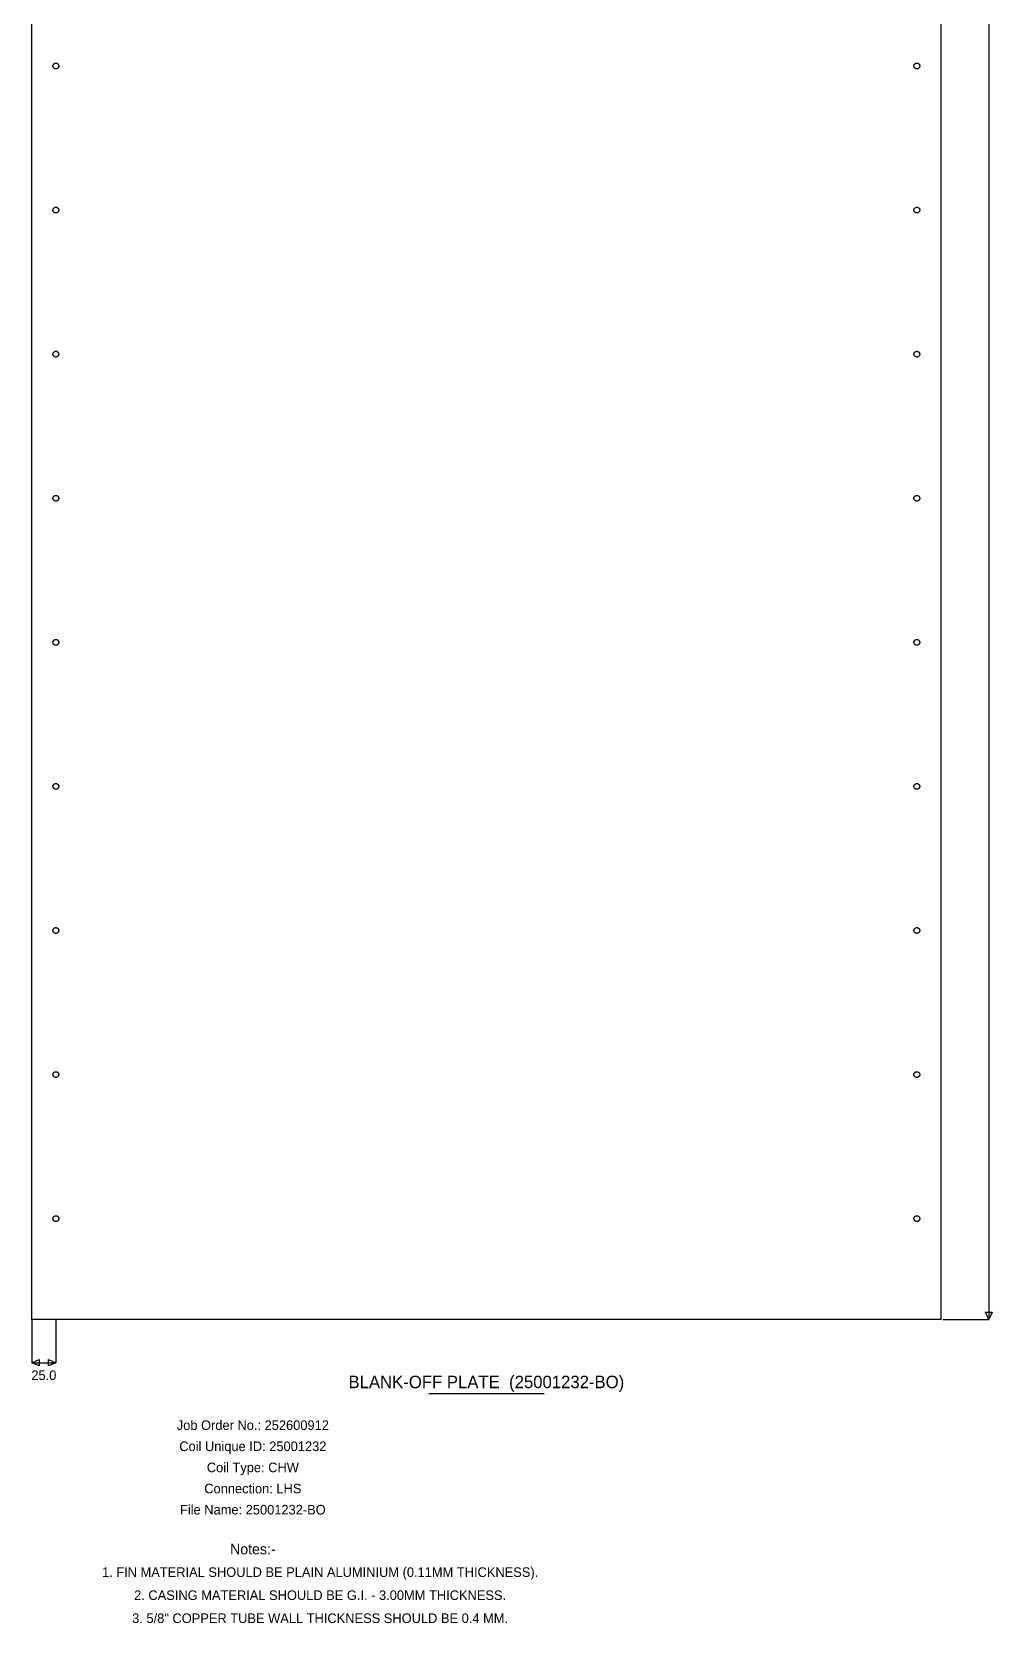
# Model space of a CAD drawing. Header units: millimetres. Extents: x 0 to 2027, y -1000001 to 3262.
# Drawn here: x 120 to 1119, y 4 to 1661 of the extents above; entities that cross this region are included whole.
import ezdxf
from ezdxf.enums import TextEntityAlignment as Align

# ---------------------------------------------------------------- set-up
doc = ezdxf.new("R2010")
doc.units = ezdxf.units.MM
doc.layers.add('DRAWING', color=7, linetype='Continuous')
doc.layers.add('TEXT', color=7, linetype='Continuous')

msp = doc.modelspace()

# ---------------------------------------------------------------- linework, layer by layer
at = {"layer": 'DRAWING', "linetype": 'CONTINUOUS', "true_color": 0x111111}
for p, q in [((120, 320), (120, 3200)), ((1066, 3200), (1066, 320)), ((1066, 320), (120, 320)), ((533, 243), (653, 243))]:
    msp.add_line(p, q, dxfattribs=at)
at = {"layer": 'DRAWING', "linetype": 'CONTINUOUS', "true_color": 0xff6a00}
for p, q in [((1116, 3200), (1116, 320)), ((120, 320), (120, 275)), ((145, 320), (145, 275)), ((1068, 320), (1116, 320)), ((120, 275), (145, 275))]:
    msp.add_line(p, q, dxfattribs=at)
at = {"layer": 'DRAWING', "linetype": 'CONTINUOUS', "true_color": 0x111111}
for points in [[(148, 1625), (148, 1624.7), (148, 1624.5), (147.9, 1624.2), (147.8, 1624), (147.7, 1623.7), (147.6, 1623.5), (147.5, 1623.3), (147.3, 1623.1), (147.1, 1622.9), (146.9, 1622.7), (146.7, 1622.5), (146.5, 1622.4), (146.3, 1622.3), (146, 1622.2), (145.8, 1622.1), (145.5, 1622), (145.3, 1622), (145, 1622), (144.7, 1622), (144.5, 1622), (144.2, 1622.1), (144, 1622.2), (143.7, 1622.3), (143.5, 1622.4), (143.3, 1622.5), (143.1, 1622.7), (142.9, 1622.9), (142.7, 1623.1), (142.5, 1623.3), (142.4, 1623.5), (142.3, 1623.7), (142.2, 1624), (142.1, 1624.2), (142, 1624.5), (142, 1624.7), (142, 1625), (142, 1625.3), (142, 1625.5), (142.1, 1625.8), (142.2, 1626), (142.3, 1626.3), (142.4, 1626.5), (142.5, 1626.7), (142.7, 1626.9), (142.9, 1627.1), (143.1, 1627.3), (143.3, 1627.5), (143.5, 1627.6), (143.7, 1627.7), (144, 1627.8), (144.2, 1627.9), (144.5, 1628), (144.7, 1628), (145, 1628), (145.3, 1628), (145.5, 1628), (145.8, 1627.9), (146, 1627.8), (146.3, 1627.7), (146.5, 1627.6), (146.7, 1627.5), (146.9, 1627.3), (147.1, 1627.1), (147.3, 1626.9), (147.5, 1626.7), (147.6, 1626.5), (147.7, 1626.3), (147.8, 1626), (147.9, 1625.8), (148, 1625.5), (148, 1625.3), (148, 1625)], [(1044, 1625), (1044, 1624.7), (1044, 1624.5), (1043.9, 1624.2), (1043.8, 1624), (1043.7, 1623.7), (1043.6, 1623.5), (1043.5, 1623.3), (1043.3, 1623.1), (1043.1, 1622.9), (1042.9, 1622.7), (1042.7, 1622.5), (1042.5, 1622.4), (1042.3, 1622.3), (1042, 1622.2), (1041.8, 1622.1), (1041.5, 1622), (1041.3, 1622), (1041, 1622), (1040.7, 1622), (1040.5, 1622), (1040.2, 1622.1), (1040, 1622.2), (1039.7, 1622.3), (1039.5, 1622.4), (1039.3, 1622.5), (1039.1, 1622.7), (1038.9, 1622.9), (1038.7, 1623.1), (1038.5, 1623.3), (1038.4, 1623.5), (1038.3, 1623.7), (1038.2, 1624), (1038.1, 1624.2), (1038, 1624.5), (1038, 1624.7), (1038, 1625), (1038, 1625.3), (1038, 1625.5), (1038.1, 1625.8), (1038.2, 1626), (1038.3, 1626.3), (1038.4, 1626.5), (1038.5, 1626.7), (1038.7, 1626.9), (1038.9, 1627.1), (1039.1, 1627.3), (1039.3, 1627.5), (1039.5, 1627.6), (1039.7, 1627.7), (1040, 1627.8), (1040.2, 1627.9), (1040.5, 1628), (1040.7, 1628), (1041, 1628), (1041.3, 1628), (1041.5, 1628), (1041.8, 1627.9), (1042, 1627.8), (1042.3, 1627.7), (1042.5, 1627.6), (1042.7, 1627.5), (1042.9, 1627.3), (1043.1, 1627.1), (1043.3, 1626.9), (1043.5, 1626.7), (1043.6, 1626.5), (1043.7, 1626.3), (1043.8, 1626), (1043.9, 1625.8), (1044, 1625.5), (1044, 1625.3), (1044, 1625)], [(148, 1475), (148, 1474.7), (148, 1474.5), (147.9, 1474.2), (147.8, 1474), (147.7, 1473.7), (147.6, 1473.5), (147.5, 1473.3), (147.3, 1473.1), (147.1, 1472.9), (146.9, 1472.7), (146.7, 1472.5), (146.5, 1472.4), (146.3, 1472.3), (146, 1472.2), (145.8, 1472.1), (145.5, 1472), (145.3, 1472), (145, 1472), (144.7, 1472), (144.5, 1472), (144.2, 1472.1), (144, 1472.2), (143.7, 1472.3), (143.5, 1472.4), (143.3, 1472.5), (143.1, 1472.7), (142.9, 1472.9), (142.7, 1473.1), (142.5, 1473.3), (142.4, 1473.5), (142.3, 1473.7), (142.2, 1474), (142.1, 1474.2), (142, 1474.5), (142, 1474.7), (142, 1475), (142, 1475.3), (142, 1475.5), (142.1, 1475.8), (142.2, 1476), (142.3, 1476.3), (142.4, 1476.5), (142.5, 1476.7), (142.7, 1476.9), (142.9, 1477.1), (143.1, 1477.3), (143.3, 1477.5), (143.5, 1477.6), (143.7, 1477.7), (144, 1477.8), (144.2, 1477.9), (144.5, 1478), (144.7, 1478), (145, 1478), (145.3, 1478), (145.5, 1478), (145.8, 1477.9), (146, 1477.8), (146.3, 1477.7), (146.5, 1477.6), (146.7, 1477.5), (146.9, 1477.3), (147.1, 1477.1), (147.3, 1476.9), (147.5, 1476.7), (147.6, 1476.5), (147.7, 1476.3), (147.8, 1476), (147.9, 1475.8), (148, 1475.5), (148, 1475.3), (148, 1475)], [(1044, 1475), (1044, 1474.7), (1044, 1474.5), (1043.9, 1474.2), (1043.8, 1474), (1043.7, 1473.7), (1043.6, 1473.5), (1043.5, 1473.3), (1043.3, 1473.1), (1043.1, 1472.9), (1042.9, 1472.7), (1042.7, 1472.5), (1042.5, 1472.4), (1042.3, 1472.3), (1042, 1472.2), (1041.8, 1472.1), (1041.5, 1472), (1041.3, 1472), (1041, 1472), (1040.7, 1472), (1040.5, 1472), (1040.2, 1472.1), (1040, 1472.2), (1039.7, 1472.3), (1039.5, 1472.4), (1039.3, 1472.5), (1039.1, 1472.7), (1038.9, 1472.9), (1038.7, 1473.1), (1038.5, 1473.3), (1038.4, 1473.5), (1038.3, 1473.7), (1038.2, 1474), (1038.1, 1474.2), (1038, 1474.5), (1038, 1474.7), (1038, 1475), (1038, 1475.3), (1038, 1475.5), (1038.1, 1475.8), (1038.2, 1476), (1038.3, 1476.3), (1038.4, 1476.5), (1038.5, 1476.7), (1038.7, 1476.9), (1038.9, 1477.1), (1039.1, 1477.3), (1039.3, 1477.5), (1039.5, 1477.6), (1039.7, 1477.7), (1040, 1477.8), (1040.2, 1477.9), (1040.5, 1478), (1040.7, 1478), (1041, 1478), (1041.3, 1478), (1041.5, 1478), (1041.8, 1477.9), (1042, 1477.8), (1042.3, 1477.7), (1042.5, 1477.6), (1042.7, 1477.5), (1042.9, 1477.3), (1043.1, 1477.1), (1043.3, 1476.9), (1043.5, 1476.7), (1043.6, 1476.5), (1043.7, 1476.3), (1043.8, 1476), (1043.9, 1475.8), (1044, 1475.5), (1044, 1475.3), (1044, 1475)], [(148, 1325), (148, 1324.7), (148, 1324.5), (147.9, 1324.2), (147.8, 1324), (147.7, 1323.7), (147.6, 1323.5), (147.5, 1323.3), (147.3, 1323.1), (147.1, 1322.9), (146.9, 1322.7), (146.7, 1322.5), (146.5, 1322.4), (146.3, 1322.3), (146, 1322.2), (145.8, 1322.1), (145.5, 1322), (145.3, 1322), (145, 1322), (144.7, 1322), (144.5, 1322), (144.2, 1322.1), (144, 1322.2), (143.7, 1322.3), (143.5, 1322.4), (143.3, 1322.5), (143.1, 1322.7), (142.9, 1322.9), (142.7, 1323.1), (142.5, 1323.3), (142.4, 1323.5), (142.3, 1323.7), (142.2, 1324), (142.1, 1324.2), (142, 1324.5), (142, 1324.7), (142, 1325), (142, 1325.3), (142, 1325.5), (142.1, 1325.8), (142.2, 1326), (142.3, 1326.3), (142.4, 1326.5), (142.5, 1326.7), (142.7, 1326.9), (142.9, 1327.1), (143.1, 1327.3), (143.3, 1327.5), (143.5, 1327.6), (143.7, 1327.7), (144, 1327.8), (144.2, 1327.9), (144.5, 1328), (144.7, 1328), (145, 1328), (145.3, 1328), (145.5, 1328), (145.8, 1327.9), (146, 1327.8), (146.3, 1327.7), (146.5, 1327.6), (146.7, 1327.5), (146.9, 1327.3), (147.1, 1327.1), (147.3, 1326.9), (147.5, 1326.7), (147.6, 1326.5), (147.7, 1326.3), (147.8, 1326), (147.9, 1325.8), (148, 1325.5), (148, 1325.3), (148, 1325)], [(1044, 1325), (1044, 1324.7), (1044, 1324.5), (1043.9, 1324.2), (1043.8, 1324), (1043.7, 1323.7), (1043.6, 1323.5), (1043.5, 1323.3), (1043.3, 1323.1), (1043.1, 1322.9), (1042.9, 1322.7), (1042.7, 1322.5), (1042.5, 1322.4), (1042.3, 1322.3), (1042, 1322.2), (1041.8, 1322.1), (1041.5, 1322), (1041.3, 1322), (1041, 1322), (1040.7, 1322), (1040.5, 1322), (1040.2, 1322.1), (1040, 1322.2), (1039.7, 1322.3), (1039.5, 1322.4), (1039.3, 1322.5), (1039.1, 1322.7), (1038.9, 1322.9), (1038.7, 1323.1), (1038.5, 1323.3), (1038.4, 1323.5), (1038.3, 1323.7), (1038.2, 1324), (1038.1, 1324.2), (1038, 1324.5), (1038, 1324.7), (1038, 1325), (1038, 1325.3), (1038, 1325.5), (1038.1, 1325.8), (1038.2, 1326), (1038.3, 1326.3), (1038.4, 1326.5), (1038.5, 1326.7), (1038.7, 1326.9), (1038.9, 1327.1), (1039.1, 1327.3), (1039.3, 1327.5), (1039.5, 1327.6), (1039.7, 1327.7), (1040, 1327.8), (1040.2, 1327.9), (1040.5, 1328), (1040.7, 1328), (1041, 1328), (1041.3, 1328), (1041.5, 1328), (1041.8, 1327.9), (1042, 1327.8), (1042.3, 1327.7), (1042.5, 1327.6), (1042.7, 1327.5), (1042.9, 1327.3), (1043.1, 1327.1), (1043.3, 1326.9), (1043.5, 1326.7), (1043.6, 1326.5), (1043.7, 1326.3), (1043.8, 1326), (1043.9, 1325.8), (1044, 1325.5), (1044, 1325.3), (1044, 1325)], [(148, 1175), (148, 1174.7), (148, 1174.5), (147.9, 1174.2), (147.8, 1174), (147.7, 1173.7), (147.6, 1173.5), (147.5, 1173.3), (147.3, 1173.1), (147.1, 1172.9), (146.9, 1172.7), (146.7, 1172.5), (146.5, 1172.4), (146.3, 1172.3), (146, 1172.2), (145.8, 1172.1), (145.5, 1172), (145.3, 1172), (145, 1172), (144.7, 1172), (144.5, 1172), (144.2, 1172.1), (144, 1172.2), (143.7, 1172.3), (143.5, 1172.4), (143.3, 1172.5), (143.1, 1172.7), (142.9, 1172.9), (142.7, 1173.1), (142.5, 1173.3), (142.4, 1173.5), (142.3, 1173.7), (142.2, 1174), (142.1, 1174.2), (142, 1174.5), (142, 1174.7), (142, 1175), (142, 1175.3), (142, 1175.5), (142.1, 1175.8), (142.2, 1176), (142.3, 1176.3), (142.4, 1176.5), (142.5, 1176.7), (142.7, 1176.9), (142.9, 1177.1), (143.1, 1177.3), (143.3, 1177.5), (143.5, 1177.6), (143.7, 1177.7), (144, 1177.8), (144.2, 1177.9), (144.5, 1178), (144.7, 1178), (145, 1178), (145.3, 1178), (145.5, 1178), (145.8, 1177.9), (146, 1177.8), (146.3, 1177.7), (146.5, 1177.6), (146.7, 1177.5), (146.9, 1177.3), (147.1, 1177.1), (147.3, 1176.9), (147.5, 1176.7), (147.6, 1176.5), (147.7, 1176.3), (147.8, 1176), (147.9, 1175.8), (148, 1175.5), (148, 1175.3), (148, 1175)], [(1044, 1175), (1044, 1174.7), (1044, 1174.5), (1043.9, 1174.2), (1043.8, 1174), (1043.7, 1173.7), (1043.6, 1173.5), (1043.5, 1173.3), (1043.3, 1173.1), (1043.1, 1172.9), (1042.9, 1172.7), (1042.7, 1172.5), (1042.5, 1172.4), (1042.3, 1172.3), (1042, 1172.2), (1041.8, 1172.1), (1041.5, 1172), (1041.3, 1172), (1041, 1172), (1040.7, 1172), (1040.5, 1172), (1040.2, 1172.1), (1040, 1172.2), (1039.7, 1172.3), (1039.5, 1172.4), (1039.3, 1172.5), (1039.1, 1172.7), (1038.9, 1172.9), (1038.7, 1173.1), (1038.5, 1173.3), (1038.4, 1173.5), (1038.3, 1173.7), (1038.2, 1174), (1038.1, 1174.2), (1038, 1174.5), (1038, 1174.7), (1038, 1175), (1038, 1175.3), (1038, 1175.5), (1038.1, 1175.8), (1038.2, 1176), (1038.3, 1176.3), (1038.4, 1176.5), (1038.5, 1176.7), (1038.7, 1176.9), (1038.9, 1177.1), (1039.1, 1177.3), (1039.3, 1177.5), (1039.5, 1177.6), (1039.7, 1177.7), (1040, 1177.8), (1040.2, 1177.9), (1040.5, 1178), (1040.7, 1178), (1041, 1178), (1041.3, 1178), (1041.5, 1178), (1041.8, 1177.9), (1042, 1177.8), (1042.3, 1177.7), (1042.5, 1177.6), (1042.7, 1177.5), (1042.9, 1177.3), (1043.1, 1177.1), (1043.3, 1176.9), (1043.5, 1176.7), (1043.6, 1176.5), (1043.7, 1176.3), (1043.8, 1176), (1043.9, 1175.8), (1044, 1175.5), (1044, 1175.3), (1044, 1175)], [(148, 1025), (148, 1024.7), (148, 1024.5), (147.9, 1024.2), (147.8, 1024), (147.7, 1023.7), (147.6, 1023.5), (147.5, 1023.3), (147.3, 1023.1), (147.1, 1022.9), (146.9, 1022.7), (146.7, 1022.5), (146.5, 1022.4), (146.3, 1022.3), (146, 1022.2), (145.8, 1022.1), (145.5, 1022), (145.3, 1022), (145, 1022), (144.7, 1022), (144.5, 1022), (144.2, 1022.1), (144, 1022.2), (143.7, 1022.3), (143.5, 1022.4), (143.3, 1022.5), (143.1, 1022.7), (142.9, 1022.9), (142.7, 1023.1), (142.5, 1023.3), (142.4, 1023.5), (142.3, 1023.7), (142.2, 1024), (142.1, 1024.2), (142, 1024.5), (142, 1024.7), (142, 1025), (142, 1025.3), (142, 1025.5), (142.1, 1025.8), (142.2, 1026), (142.3, 1026.3), (142.4, 1026.5), (142.5, 1026.7), (142.7, 1026.9), (142.9, 1027.1), (143.1, 1027.3), (143.3, 1027.5), (143.5, 1027.6), (143.7, 1027.7), (144, 1027.8), (144.2, 1027.9), (144.5, 1028), (144.7, 1028), (145, 1028), (145.3, 1028), (145.5, 1028), (145.8, 1027.9), (146, 1027.8), (146.3, 1027.7), (146.5, 1027.6), (146.7, 1027.5), (146.9, 1027.3), (147.1, 1027.1), (147.3, 1026.9), (147.5, 1026.7), (147.6, 1026.5), (147.7, 1026.3), (147.8, 1026), (147.9, 1025.8), (148, 1025.5), (148, 1025.3), (148, 1025)], [(1044, 1025), (1044, 1024.7), (1044, 1024.5), (1043.9, 1024.2), (1043.8, 1024), (1043.7, 1023.7), (1043.6, 1023.5), (1043.5, 1023.3), (1043.3, 1023.1), (1043.1, 1022.9), (1042.9, 1022.7), (1042.7, 1022.5), (1042.5, 1022.4), (1042.3, 1022.3), (1042, 1022.2), (1041.8, 1022.1), (1041.5, 1022), (1041.3, 1022), (1041, 1022), (1040.7, 1022), (1040.5, 1022), (1040.2, 1022.1), (1040, 1022.2), (1039.7, 1022.3), (1039.5, 1022.4), (1039.3, 1022.5), (1039.1, 1022.7), (1038.9, 1022.9), (1038.7, 1023.1), (1038.5, 1023.3), (1038.4, 1023.5), (1038.3, 1023.7), (1038.2, 1024), (1038.1, 1024.2), (1038, 1024.5), (1038, 1024.7), (1038, 1025), (1038, 1025.3), (1038, 1025.5), (1038.1, 1025.8), (1038.2, 1026), (1038.3, 1026.3), (1038.4, 1026.5), (1038.5, 1026.7), (1038.7, 1026.9), (1038.9, 1027.1), (1039.1, 1027.3), (1039.3, 1027.5), (1039.5, 1027.6), (1039.7, 1027.7), (1040, 1027.8), (1040.2, 1027.9), (1040.5, 1028), (1040.7, 1028), (1041, 1028), (1041.3, 1028), (1041.5, 1028), (1041.8, 1027.9), (1042, 1027.8), (1042.3, 1027.7), (1042.5, 1027.6), (1042.7, 1027.5), (1042.9, 1027.3), (1043.1, 1027.1), (1043.3, 1026.9), (1043.5, 1026.7), (1043.6, 1026.5), (1043.7, 1026.3), (1043.8, 1026), (1043.9, 1025.8), (1044, 1025.5), (1044, 1025.3), (1044, 1025)], [(148, 875), (148, 874.7), (148, 874.5), (147.9, 874.2), (147.8, 874), (147.7, 873.7), (147.6, 873.5), (147.5, 873.3), (147.3, 873.1), (147.1, 872.9), (146.9, 872.7), (146.7, 872.5), (146.5, 872.4), (146.3, 872.3), (146, 872.2), (145.8, 872.1), (145.5, 872), (145.3, 872), (145, 872), (144.7, 872), (144.5, 872), (144.2, 872.1), (144, 872.2), (143.7, 872.3), (143.5, 872.4), (143.3, 872.5), (143.1, 872.7), (142.9, 872.9), (142.7, 873.1), (142.5, 873.3), (142.4, 873.5), (142.3, 873.7), (142.2, 874), (142.1, 874.2), (142, 874.5), (142, 874.7), (142, 875), (142, 875.3), (142, 875.5), (142.1, 875.8), (142.2, 876), (142.3, 876.3), (142.4, 876.5), (142.5, 876.7), (142.7, 876.9), (142.9, 877.1), (143.1, 877.3), (143.3, 877.5), (143.5, 877.6), (143.7, 877.7), (144, 877.8), (144.2, 877.9), (144.5, 878), (144.7, 878), (145, 878), (145.3, 878), (145.5, 878), (145.8, 877.9), (146, 877.8), (146.3, 877.7), (146.5, 877.6), (146.7, 877.5), (146.9, 877.3), (147.1, 877.1), (147.3, 876.9), (147.5, 876.7), (147.6, 876.5), (147.7, 876.3), (147.8, 876), (147.9, 875.8), (148, 875.5), (148, 875.3), (148, 875)], [(1044, 875), (1044, 874.7), (1044, 874.5), (1043.9, 874.2), (1043.8, 874), (1043.7, 873.7), (1043.6, 873.5), (1043.5, 873.3), (1043.3, 873.1), (1043.1, 872.9), (1042.9, 872.7), (1042.7, 872.5), (1042.5, 872.4), (1042.3, 872.3), (1042, 872.2), (1041.8, 872.1), (1041.5, 872), (1041.3, 872), (1041, 872), (1040.7, 872), (1040.5, 872), (1040.2, 872.1), (1040, 872.2), (1039.7, 872.3), (1039.5, 872.4), (1039.3, 872.5), (1039.1, 872.7), (1038.9, 872.9), (1038.7, 873.1), (1038.5, 873.3), (1038.4, 873.5), (1038.3, 873.7), (1038.2, 874), (1038.1, 874.2), (1038, 874.5), (1038, 874.7), (1038, 875), (1038, 875.3), (1038, 875.5), (1038.1, 875.8), (1038.2, 876), (1038.3, 876.3), (1038.4, 876.5), (1038.5, 876.7), (1038.7, 876.9), (1038.9, 877.1), (1039.1, 877.3), (1039.3, 877.5), (1039.5, 877.6), (1039.7, 877.7), (1040, 877.8), (1040.2, 877.9), (1040.5, 878), (1040.7, 878), (1041, 878), (1041.3, 878), (1041.5, 878), (1041.8, 877.9), (1042, 877.8), (1042.3, 877.7), (1042.5, 877.6), (1042.7, 877.5), (1042.9, 877.3), (1043.1, 877.1), (1043.3, 876.9), (1043.5, 876.7), (1043.6, 876.5), (1043.7, 876.3), (1043.8, 876), (1043.9, 875.8), (1044, 875.5), (1044, 875.3), (1044, 875)], [(148, 725), (148, 724.7), (148, 724.5), (147.9, 724.2), (147.8, 724), (147.7, 723.7), (147.6, 723.5), (147.5, 723.3), (147.3, 723.1), (147.1, 722.9), (146.9, 722.7), (146.7, 722.5), (146.5, 722.4), (146.3, 722.3), (146, 722.2), (145.8, 722.1), (145.5, 722), (145.3, 722), (145, 722), (144.7, 722), (144.5, 722), (144.2, 722.1), (144, 722.2), (143.7, 722.3), (143.5, 722.4), (143.3, 722.5), (143.1, 722.7), (142.9, 722.9), (142.7, 723.1), (142.5, 723.3), (142.4, 723.5), (142.3, 723.7), (142.2, 724), (142.1, 724.2), (142, 724.5), (142, 724.7), (142, 725), (142, 725.3), (142, 725.5), (142.1, 725.8), (142.2, 726), (142.3, 726.3), (142.4, 726.5), (142.5, 726.7), (142.7, 726.9), (142.9, 727.1), (143.1, 727.3), (143.3, 727.5), (143.5, 727.6), (143.7, 727.7), (144, 727.8), (144.2, 727.9), (144.5, 728), (144.7, 728), (145, 728), (145.3, 728), (145.5, 728), (145.8, 727.9), (146, 727.8), (146.3, 727.7), (146.5, 727.6), (146.7, 727.5), (146.9, 727.3), (147.1, 727.1), (147.3, 726.9), (147.5, 726.7), (147.6, 726.5), (147.7, 726.3), (147.8, 726), (147.9, 725.8), (148, 725.5), (148, 725.3), (148, 725)], [(1044, 725), (1044, 724.7), (1044, 724.5), (1043.9, 724.2), (1043.8, 724), (1043.7, 723.7), (1043.6, 723.5), (1043.5, 723.3), (1043.3, 723.1), (1043.1, 722.9), (1042.9, 722.7), (1042.7, 722.5), (1042.5, 722.4), (1042.3, 722.3), (1042, 722.2), (1041.8, 722.1), (1041.5, 722), (1041.3, 722), (1041, 722), (1040.7, 722), (1040.5, 722), (1040.2, 722.1), (1040, 722.2), (1039.7, 722.3), (1039.5, 722.4), (1039.3, 722.5), (1039.1, 722.7), (1038.9, 722.9), (1038.7, 723.1), (1038.5, 723.3), (1038.4, 723.5), (1038.3, 723.7), (1038.2, 724), (1038.1, 724.2), (1038, 724.5), (1038, 724.7), (1038, 725), (1038, 725.3), (1038, 725.5), (1038.1, 725.8), (1038.2, 726), (1038.3, 726.3), (1038.4, 726.5), (1038.5, 726.7), (1038.7, 726.9), (1038.9, 727.1), (1039.1, 727.3), (1039.3, 727.5), (1039.5, 727.6), (1039.7, 727.7), (1040, 727.8), (1040.2, 727.9), (1040.5, 728), (1040.7, 728), (1041, 728), (1041.3, 728), (1041.5, 728), (1041.8, 727.9), (1042, 727.8), (1042.3, 727.7), (1042.5, 727.6), (1042.7, 727.5), (1042.9, 727.3), (1043.1, 727.1), (1043.3, 726.9), (1043.5, 726.7), (1043.6, 726.5), (1043.7, 726.3), (1043.8, 726), (1043.9, 725.8), (1044, 725.5), (1044, 725.3), (1044, 725)], [(148, 575), (148, 574.7), (148, 574.5), (147.9, 574.2), (147.8, 574), (147.7, 573.7), (147.6, 573.5), (147.5, 573.3), (147.3, 573.1), (147.1, 572.9), (146.9, 572.7), (146.7, 572.5), (146.5, 572.4), (146.3, 572.3), (146, 572.2), (145.8, 572.1), (145.5, 572), (145.3, 572), (145, 572), (144.7, 572), (144.5, 572), (144.2, 572.1), (144, 572.2), (143.7, 572.3), (143.5, 572.4), (143.3, 572.5), (143.1, 572.7), (142.9, 572.9), (142.7, 573.1), (142.5, 573.3), (142.4, 573.5), (142.3, 573.7), (142.2, 574), (142.1, 574.2), (142, 574.5), (142, 574.7), (142, 575), (142, 575.3), (142, 575.5), (142.1, 575.8), (142.2, 576), (142.3, 576.3), (142.4, 576.5), (142.5, 576.7), (142.7, 576.9), (142.9, 577.1), (143.1, 577.3), (143.3, 577.5), (143.5, 577.6), (143.7, 577.7), (144, 577.8), (144.2, 577.9), (144.5, 578), (144.7, 578), (145, 578), (145.3, 578), (145.5, 578), (145.8, 577.9), (146, 577.8), (146.3, 577.7), (146.5, 577.6), (146.7, 577.5), (146.9, 577.3), (147.1, 577.1), (147.3, 576.9), (147.5, 576.7), (147.6, 576.5), (147.7, 576.3), (147.8, 576), (147.9, 575.8), (148, 575.5), (148, 575.3), (148, 575)], [(1044, 575), (1044, 574.7), (1044, 574.5), (1043.9, 574.2), (1043.8, 574), (1043.7, 573.7), (1043.6, 573.5), (1043.5, 573.3), (1043.3, 573.1), (1043.1, 572.9), (1042.9, 572.7), (1042.7, 572.5), (1042.5, 572.4), (1042.3, 572.3), (1042, 572.2), (1041.8, 572.1), (1041.5, 572), (1041.3, 572), (1041, 572), (1040.7, 572), (1040.5, 572), (1040.2, 572.1), (1040, 572.2), (1039.7, 572.3), (1039.5, 572.4), (1039.3, 572.5), (1039.1, 572.7), (1038.9, 572.9), (1038.7, 573.1), (1038.5, 573.3), (1038.4, 573.5), (1038.3, 573.7), (1038.2, 574), (1038.1, 574.2), (1038, 574.5), (1038, 574.7), (1038, 575), (1038, 575.3), (1038, 575.5), (1038.1, 575.8), (1038.2, 576), (1038.3, 576.3), (1038.4, 576.5), (1038.5, 576.7), (1038.7, 576.9), (1038.9, 577.1), (1039.1, 577.3), (1039.3, 577.5), (1039.5, 577.6), (1039.7, 577.7), (1040, 577.8), (1040.2, 577.9), (1040.5, 578), (1040.7, 578), (1041, 578), (1041.3, 578), (1041.5, 578), (1041.8, 577.9), (1042, 577.8), (1042.3, 577.7), (1042.5, 577.6), (1042.7, 577.5), (1042.9, 577.3), (1043.1, 577.1), (1043.3, 576.9), (1043.5, 576.7), (1043.6, 576.5), (1043.7, 576.3), (1043.8, 576), (1043.9, 575.8), (1044, 575.5), (1044, 575.3), (1044, 575)], [(148, 425), (148, 424.7), (148, 424.5), (147.9, 424.2), (147.8, 424), (147.7, 423.7), (147.6, 423.5), (147.5, 423.3), (147.3, 423.1), (147.1, 422.9), (146.9, 422.7), (146.7, 422.5), (146.5, 422.4), (146.3, 422.3), (146, 422.2), (145.8, 422.1), (145.5, 422), (145.3, 422), (145, 422), (144.7, 422), (144.5, 422), (144.2, 422.1), (144, 422.2), (143.7, 422.3), (143.5, 422.4), (143.3, 422.5), (143.1, 422.7), (142.9, 422.9), (142.7, 423.1), (142.5, 423.3), (142.4, 423.5), (142.3, 423.7), (142.2, 424), (142.1, 424.2), (142, 424.5), (142, 424.7), (142, 425), (142, 425.3), (142, 425.5), (142.1, 425.8), (142.2, 426), (142.3, 426.3), (142.4, 426.5), (142.5, 426.7), (142.7, 426.9), (142.9, 427.1), (143.1, 427.3), (143.3, 427.5), (143.5, 427.6), (143.7, 427.7), (144, 427.8), (144.2, 427.9), (144.5, 428), (144.7, 428), (145, 428), (145.3, 428), (145.5, 428), (145.8, 427.9), (146, 427.8), (146.3, 427.7), (146.5, 427.6), (146.7, 427.5), (146.9, 427.3), (147.1, 427.1), (147.3, 426.9), (147.5, 426.7), (147.6, 426.5), (147.7, 426.3), (147.8, 426), (147.9, 425.8), (148, 425.5), (148, 425.3), (148, 425)], [(1044, 425), (1044, 424.7), (1044, 424.5), (1043.9, 424.2), (1043.8, 424), (1043.7, 423.7), (1043.6, 423.5), (1043.5, 423.3), (1043.3, 423.1), (1043.1, 422.9), (1042.9, 422.7), (1042.7, 422.5), (1042.5, 422.4), (1042.3, 422.3), (1042, 422.2), (1041.8, 422.1), (1041.5, 422), (1041.3, 422), (1041, 422), (1040.7, 422), (1040.5, 422), (1040.2, 422.1), (1040, 422.2), (1039.7, 422.3), (1039.5, 422.4), (1039.3, 422.5), (1039.1, 422.7), (1038.9, 422.9), (1038.7, 423.1), (1038.5, 423.3), (1038.4, 423.5), (1038.3, 423.7), (1038.2, 424), (1038.1, 424.2), (1038, 424.5), (1038, 424.7), (1038, 425), (1038, 425.3), (1038, 425.5), (1038.1, 425.8), (1038.2, 426), (1038.3, 426.3), (1038.4, 426.5), (1038.5, 426.7), (1038.7, 426.9), (1038.9, 427.1), (1039.1, 427.3), (1039.3, 427.5), (1039.5, 427.6), (1039.7, 427.7), (1040, 427.8), (1040.2, 427.9), (1040.5, 428), (1040.7, 428), (1041, 428), (1041.3, 428), (1041.5, 428), (1041.8, 427.9), (1042, 427.8), (1042.3, 427.7), (1042.5, 427.6), (1042.7, 427.5), (1042.9, 427.3), (1043.1, 427.1), (1043.3, 426.9), (1043.5, 426.7), (1043.6, 426.5), (1043.7, 426.3), (1043.8, 426), (1043.9, 425.8), (1044, 425.5), (1044, 425.3), (1044, 425)]]:
    msp.add_lwpolyline(points, close=True, dxfattribs=at)
at = {"layer": 'DRAWING', "linetype": 'CONTINUOUS', "true_color": 0xff6a00}
for points in [[(1116, 320), (1112.6, 327.5), (1119.4, 327.5)], [(120, 275), (127.5, 278.4), (127.5, 271.6)], [(145, 275), (137.5, 271.6), (137.5, 278.4)]]:
    msp.add_lwpolyline(points, close=True, dxfattribs=at)

# ---------------------------------------------------------------- texts
at = {"layer": 'TEXT', "true_color": 0xff6a00}
msp.add_text('25.0', height=10, dxfattribs=at).set_placement((132.5, 262), align=Align.MIDDLE_CENTER)
at = {"layer": 'TEXT', "true_color": 0x111111}
for s, height, p in [('BLANK-OFF PLATE  (25001232-BO)', 13, (593, 255)), ('Job Order No.: 252600912', 10, (350, 210)), ('Coil Unique ID: 25001232', 10, (350, 188)), ('Coil Type: CHW', 10, (350, 166)), ('Connection: LHS', 10, (350, 144)), ('File Name: 25001232-BO', 10, (350, 122)), ('Notes:-', 11, (350, 81)), ('1. FIN MATERIAL SHOULD BE PLAIN ALUMINIUM (0.11MM THICKNESS).', 10, (420, 57)), ('2. CASING MATERIAL SHOULD BE G.I. - 3.00MM THICKNESS.', 10, (420, 33)), ('3. 5/8" COPPER TUBE WALL THICKNESS SHOULD BE 0.4 MM.', 10, (420, 9))]:
    msp.add_text(s, height=height, dxfattribs=at).set_placement(p, align=Align.MIDDLE_CENTER)

doc.saveas('drawing.dxf')
